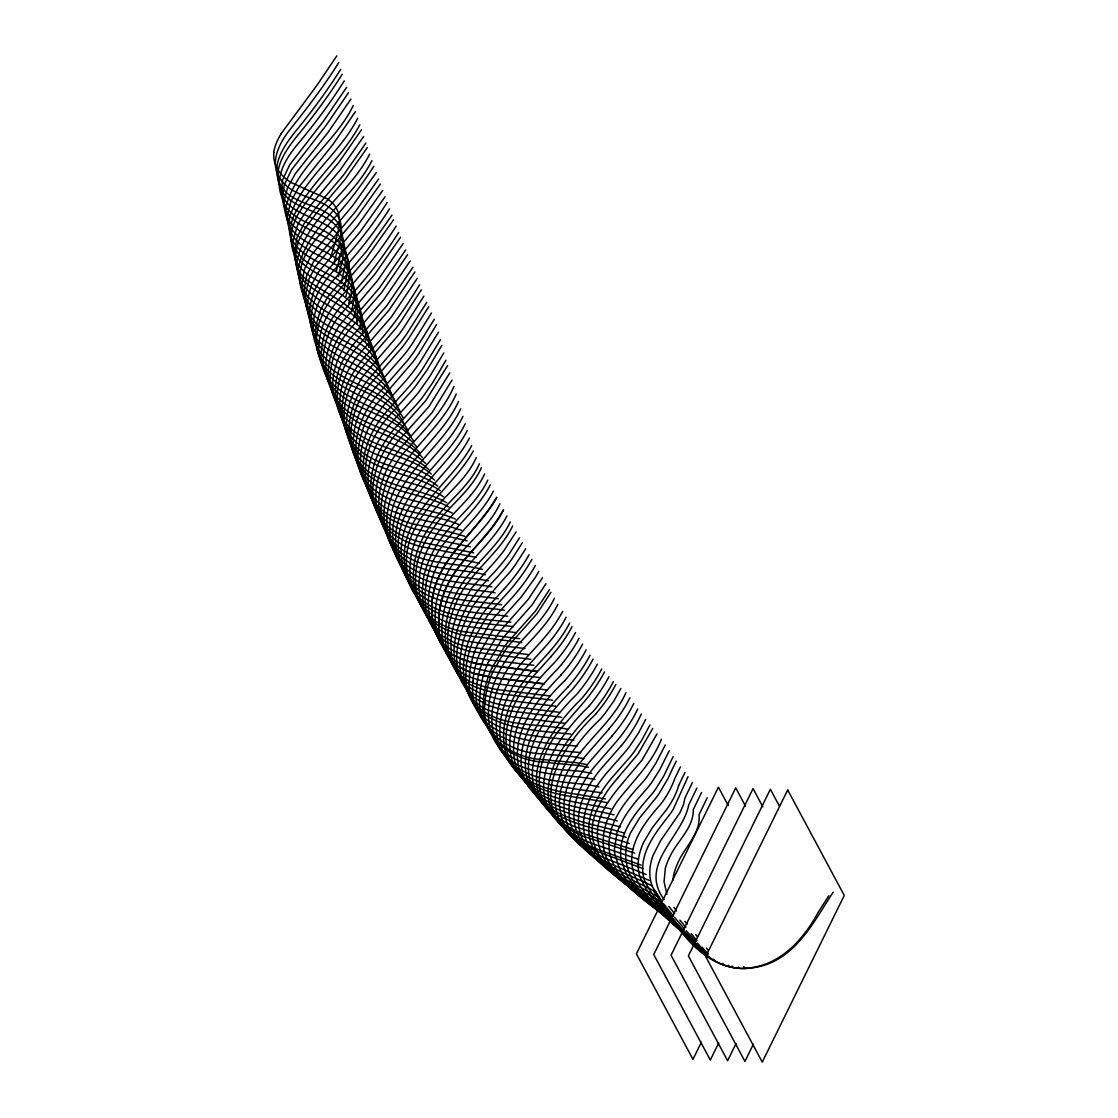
<?xml version="1.0" encoding="UTF-8"?>
<svg xmlns="http://www.w3.org/2000/svg" width="1118" height="1118" viewBox="0 0 1118 1118"><rect width="100%" height="100%" fill="white"/><g stroke="black" fill="none" stroke-linecap="round" stroke-linejoin="round"><path stroke-width="1.5" d="M438.703 624.319L439.108 613.041L441.736 600.268M365.544 341.046C366.452 326.791 362.414 311.656 350.94 302.363A175.372 113.854 -28.2 0 0 347.446 299.303C334.408 287.801 317.191 282.63 303.984 271.436A79.322 51.498 -28.2 0 1 293.084 240.887L297.388 225.682A68.925 44.748 -28.2 0 1 299.261 222.007L305.004 212.937A180.878 117.418 -28.2 0 1 310.804 205.125L340.431 169.684L363.616 136.508M343.911 247.036L342.681 258.719L338.321 276.677M302.028 284.559L304.166 269.913L311.251 255.128L352.366 206.005L376.235 172.661M294.467 252.291L297.039 237.351L304.166 223.446L315.625 208.13L343.771 174.688L365.879 143.076M431.911 608.178C431.618 561.46 476.142 534.474 496.769 497.594M342.611 240.691L341.269 252.039L336.266 271.422M304.026 290.526L306.57 275.88L313.306 262.031L355.021 212.071L378.569 179.048M466.276 669.696C459.302 729.397 530.421 729.691 570.697 734.093M469.7 675.733C462.572 735.462 533.677 735.602 573.925 740.13M438.787 616.661L438.759 626.206M362.456 334.729L362.651 322.403L361.002 312.202A77.016 49.989 -28.2 0 0 359.772 308.722L357.788 304.683A108.348 70.336 -28.2 0 0 349.696 294.537C336.56 281.233 317.764 276.118 303.509 264.365M473.18 680.862C465.172 741.01 536.598 741.835 577.154 746.167M476.841 687.318C468.833 747.313 540.134 748.305 580.591 752.624M480.265 693.356C473.739 729.984 509.864 753.532 542.635 753.756A193.344 125.523 -28.2 0 0 549.539 754.58L572.793 756.62L583.82 758.661M483.703 699.393C477.26 735.365 512.323 759.15 544.718 759.625A177.93 115.517 -28.2 0 0 552.753 760.631L576.036 762.644L587.062 764.684M485.198 702.048C478.895 737.405 512.924 761.456 545.011 762.099A175.26 113.784 -28.2 0 0 554.165 763.301L577.461 765.285L588.473 767.339M273.91 152.411C272.61 162.459 277.907 172.284 285.579 178.503A89.719 58.248 -28.2 0 0 291.463 182.667L327.35 198.892A74.179 48.158 -28.2 0 1 330.355 201.156C347.894 215.467 335.023 239.28 331.082 256.805M357.019 323.605L357.55 301.706A84.088 54.586 -28.2 0 0 350.423 284.112C335.302 264.519 305.619 262.856 292.804 240.985A69.749 45.279 -28.2 0 1 290.47 235.465A72.418 47.012 -28.2 0 1 290.345 215.089C304.152 177.622 339.788 153.655 357.69 118.201M360.108 329.922L360.681 317.819L359.619 307.688A89.552 58.136 -28.2 0 0 350.465 290.051C337.818 276.076 318.602 271.381 304.082 259.921A105.441 68.45 -28.2 0 1 301.259 257.475L293.265 246.882A68.212 44.287 -28.2 0 1 291.267 241.362A72.223 46.886 -28.2 0 1 292.623 219.058A68.184 44.273 -28.2 0 1 294.481 214.251C312.006 181.549 342.108 157.638 359.828 124.839M447.815 633.137L449.101 624.026A122.756 79.699 -28.2 0 1 450.414 618.561L452.734 611.266A153.306 99.53 -28.2 0 1 455.669 603.916C467.995 573.296 498.349 555.394 512.659 525.963M439.081 615.138C441.54 570.432 483.982 546.115 503.366 509.724M305.717 293.391L309.127 278.675L315.975 265.818L357.089 216.808L380.386 184.023M672.798 880.243L673.833 874.206A75.088 48.745 -28.2 0 1 677.187 864.563C683.559 847.751 701.126 834.056 698.974 814.854L707.205 797.805M309.798 307.101L313.361 292.455L320.628 278.731L360.499 231.398L385.067 196.782M298.702 266.336C309.49 223.796 352.477 199.214 371.931 160.629M308.037 297.542L311.573 284.643L318.616 271.828L357.816 225.347L382.733 190.409M354.085 317.023C359.451 297.318 353.903 273.533 334.45 263.946C319.804 254.736 300.966 249.677 291.602 233.969A70.266 45.614 -28.2 0 1 289.562 229.581A72.488 47.054 -28.2 0 1 287.829 213.105L291.127 200.988L298.716 187.279L333.094 144.236L355.454 111.646M316.254 324.36L320.614 309.714L327.7 296.983L366.494 251.229L391.985 215.145M351.499 310.427C357.774 290.484 352.519 266.154 332.661 256.274C316.995 245.597 294.034 240.552 287.242 220.707A70.182 45.559 -28.2 0 1 286.278 205.628C297.039 165.995 335.735 142.014 353.246 105.553M343.799 290.694L347.614 271.353L347.558 259.027M346.021 296.396L349.654 276.467L349.04 263.89A65.864 42.75 -28.2 0 0 347.838 259.795L345.937 255.701M341.06 283.692L345.141 265.05L345.741 253.031M348.76 303.411C355.077 284.838 352.715 261.151 334.464 250.334C318.532 237.631 292.623 234.57 285.369 213.133A69.246 44.958 -28.2 0 1 284.363 199.745L287.508 187.894L295.376 173.611L327.909 132.581L350.884 99.083M333.527 264.407C337.021 250.516 343.631 236.15 340.319 221.588A48.2 31.29 -28.2 0 0 339.285 218.695C330.131 200.779 307.31 199.549 291.798 189.794A81.321 52.798 -28.2 0 1 281.792 180.962C267.971 164.542 278.997 143.244 290.303 129.171C307.492 107.761 324.122 85.876 338.74 62.608M616.787 834.308L614.425 848.883A72.139 46.83 -28.2 0 0 614.844 854.306L618.645 866.394M442.449 598.731C451.854 562.158 487.378 542.579 503.519 509.99M456.256 393.941C437.082 439.025 376.724 469.225 384.718 524.999C391.146 575.574 450.82 574.261 488.636 580.801M458.492 401.446C438.885 445.747 380.05 475.849 387.485 530.994C393.494 581.933 453.978 580.577 491.864 586.824M460.7 408.825C440.646 452.469 382.412 482.934 390.489 537.828C396.652 588.627 457.346 586.503 495.05 592.736M462.936 416.315C442.742 459.037 386.143 488.999 393.312 542.915C398.399 594.636 460.225 593.043 498.279 598.759M465.186 423.82C444.698 466.164 388.309 495.819 396.387 549.86C402.187 601.191 463.537 599.024 501.507 604.796M467.198 430.556C446.403 472.173 391.09 501.786 399.028 555.255C404.744 606.753 466.346 604.6 504.414 610.204M469.434 438.06C448.472 478.714 394.836 507.879 401.865 560.342C406.645 612.594 469.267 611.071 507.642 616.228M471.684 445.565C450.386 485.394 397.868 514.546 404.856 566.365C409.467 618.827 472.397 617.262 510.884 622.251M473.305 451.015C451.63 490.355 399.419 519.982 407.162 571.661C412.542 623.718 474.843 621.538 513.232 626.639M352.324 395.199L361.17 378.862A82.047 53.273 -28.2 0 1 364.412 374.46L398.637 334.799A195.902 127.186 -28.2 0 0 403.822 327.658L423.918 296.158M331.319 340.165L337.007 329.237A80.3 52.127 -28.2 0 1 339.984 324.765L377.171 281.051L403.137 243.57M476.254 457.528C466.905 479.021 447.186 493.066 433.057 511.164A125.23 81.293 -28.2 0 0 425.315 521.827L417.238 536.388A114.455 74.305 -28.2 0 0 410.977 556.498L409.999 565.638A142.154 92.291 -28.2 0 0 412.011 586.056L416.427 597.319A107.468 69.763 -28.2 0 0 418.831 601.274M491.822 668.382L504.386 646.651A98.091 63.684 -28.2 0 1 508.089 641.886L535.466 611.043L549.413 589.661M493.317 671.038L505.881 649.306A98.636 64.033 -28.2 0 1 509.584 644.541L537.003 613.698L550.936 592.288M465.186 621.021C472.131 604.027 484.597 590.332 497.119 577.251A199.968 129.814 -28.2 0 0 511.709 559.363L522.302 542.817M474.633 637.805L487.155 616.06A94.485 61.336 -28.2 0 1 490.858 611.294L506.524 594.007A174.115 113.03 -28.2 0 0 531.889 559.391M478.015 643.828L490.55 622.097A95.114 61.742 -28.2 0 1 494.254 617.332L509.934 600.045A167.993 109.061 -28.2 0 0 535.452 565.387M481.411 649.865L493.96 628.134A95.827 62.203 -28.2 0 1 497.65 623.369L521.491 596.705L535.075 577.796A136.634 88.699 -28.2 0 0 538.778 571.34M485.044 656.322L497.594 634.577A96.497 62.65 -28.2 0 1 501.283 629.825L528.507 598.996L542.482 577.726M488.426 662.345L500.99 640.614A97.252 63.125 -28.2 0 1 504.693 635.849L531.986 605.02L545.947 583.694M479.44 463.732C470.021 485.086 450.582 499.229 436.439 517.201A121.387 78.805 -28.2 0 0 422.464 538.764L420.717 542.426A116.006 75.311 -28.2 0 0 414.401 562.536L413.353 573.464A143.481 93.157 -28.2 0 0 414.834 590.094C418.118 606.431 430.151 620.252 445.579 626.304A121.946 79.168 -28.2 0 0 462.684 631.6L519.688 638.699M481.439 467.659C472.439 487.965 454.355 501.842 440.52 518.654A118.885 77.17 -28.2 0 0 435.866 524.524M484.611 473.864C475.541 494.03 457.765 508.005 443.888 524.677A114.246 74.165 -28.2 0 0 436.705 534.111L430.011 544.955A119.892 77.841 -28.2 0 0 419.977 572.388L418.915 583.303A159.231 103.373 -28.2 0 0 418.943 588.893L419.935 598.144A126.558 82.159 -28.2 0 0 427.146 617.122L437.222 628.665L450.694 636.24A131.882 85.625 -28.2 0 0 467.254 641.313L484.318 643.661M661.395 739.291C651.878 763.496 632.732 781.244 617.22 801.368A91.466 59.38 -28.2 0 0 614.509 805.505A97.056 62.999 -28.2 0 0 605.062 854.362M665.294 744.951L655.721 763.524L647.084 776.758A97.713 63.433 -28.2 0 1 643.758 781.007C625.479 800.949 604.055 825.601 609.995 854.795C620.085 890.501 658.628 906.977 682.93 931.532M669.235 750.807L659.634 769.939L651.389 782.907A96.372 62.566 -28.2 0 1 648.174 787.086L636.058 801.201M673.176 756.648L663.561 776.367L655.693 789.042A96.092 62.384 -28.2 0 1 652.605 793.165C637.539 810.802 619.568 830.157 620.658 855.046A78.484 50.953 -28.2 0 0 621.384 860.469L625.801 872.585A202.735 131.617 -28.2 0 0 637.735 890.515L690.812 940.713M676.222 761.148L671.024 771.895A151.475 98.328 -28.2 0 1 668.187 778.17L659.005 793.766A96.651 62.748 -28.2 0 1 656 797.847L639.51 818.096L630.762 832.491A74.375 48.284 -28.2 0 0 628.623 837.634C611.867 887.189 671.666 915.223 696.654 946.834A231.091 118.061 -87.7 0 0 711.831 958.992C724.716 967.629 741.122 970.354 756.243 967.252A161.705 82.606 -87.7 0 0 759.667 966.511C796.505 957.763 814.1 920.994 833.19 892.192M678.5 785.87L684.887 772.636M688.031 776.661L673.329 809.166A91.201 59.212 -28.2 0 1 670.59 813.331C656.713 831.554 638.895 851.874 643.409 876.596A69.162 44.902 -28.2 0 0 644.681 880.956C659.271 909.647 685.432 930.008 705.528 954.59M692.489 782.376L684.971 797.959L683.503 804.653L679.926 812.744L660.5 840.834L653.108 855.256A75.102 48.759 -28.2 0 0 651.417 860.511A80.468 52.239 -28.2 0 0 652.688 887.161L662.415 902.24M696.835 788.12L688.716 804.96C682.707 836.613 638.154 864.48 664.078 899.487M701.503 792.578L693.328 809.516C693.607 828.69 676.166 841.658 669.123 858.331M645.687 719.461L638.616 732.807L629.881 745.958A123.078 79.895 -28.2 0 1 625.451 751.617L607.423 772.161A137.081 88.993 -28.2 0 0 599.905 781.706C587.914 798.545 578.439 820.864 586.531 841.295C600.771 874.863 637.861 888.614 665.769 908.165M680.429 766.92L674.699 778.771A105.511 68.491 -28.2 0 1 660.934 803.954C643.535 823.519 623.257 849.708 635.373 877.183C649.223 906.223 677.927 924.055 698.093 948.218M487.797 480.069C474.381 508.746 444.671 525.656 431.576 554.654A130.526 84.73 -28.2 0 0 426.908 565.652L424.644 572.961A111.814 72.586 -28.2 0 0 423.442 578.425L422.297 591.129L423.261 604.167A127.927 83.053 -28.2 0 0 427.314 617.388A136.438 88.574 -28.2 0 0 430.29 623.145L440.031 634.689L453.838 642.333A160.181 103.988 -28.2 0 0 458.604 644.08L464.655 645.924A125.803 81.67 -28.2 0 0 469.141 647.029L528.199 654.575M499.956 503.785C491.123 522.19 475.947 536.277 462.405 551.174A100.732 65.389 -28.2 0 0 457.5 557.141L449.212 569.495L442.91 581.933A153.376 99.572 -28.2 0 0 440.408 588.166C429.717 614.718 434.245 655.777 465.549 665.531A209.262 135.851 -28.2 0 0 472.201 667.698L487.895 671.247L540.539 677.662M620.867 688.478L613.824 701.056L605.048 713.368A190.339 123.567 -28.2 0 1 600.673 718.79C568.293 748.808 530.295 805.952 577.195 841.407A226.577 147.087 -28.2 0 0 604.908 858.093L646.176 874.555M625.94 692.699C612.804 722.13 585.021 741.038 569.258 768.667A102.395 66.479 -28.2 0 0 559.489 805.938L561.418 817.174A124.07 80.538 -28.2 0 0 569.341 833.874M649.949 724.911L641.62 740.451L633.99 751.953A112.219 72.852 -28.2 0 1 630.328 756.69L611.518 778.226A124.741 80.985 -28.2 0 0 604.125 787.771C592.093 804.708 583.205 827.376 592.819 847.444C607.815 879.307 642.738 893.45 669.347 913.49M490.271 484.905C473.235 518.389 435.74 539.1 427.342 577.671A110.389 71.664 -28.2 0 0 426.126 583.135L424.952 595.838L425.86 608.877A121.121 78.637 -28.2 0 0 427.146 614.579L429.843 622.083A145.047 94.164 -28.2 0 0 432.764 627.841L442.225 639.384L456.284 647.084A171.068 111.059 -28.2 0 0 461.119 648.817L467.17 650.648A131.03 85.066 -28.2 0 0 470.985 651.584L530.715 659.285M701.391 1042.2L692.964 1059.333L636.408 953.836L718.413 787.184L728.251 805.533M718.72 1042.898L710.293 1060.032L653.737 954.52L735.728 787.869L745.566 806.218M736.035 1043.583L727.608 1060.716L671.052 955.219L753.057 788.567L762.895 806.916M753.364 1044.282L744.937 1061.415L688.381 955.904L770.386 789.252L779.4 806.078M652.716 728.475L638.057 753.937L617.555 778.198M554.402 598.27C544.648 618.631 527.389 633.654 512.98 650.578A99.865 64.83 -28.2 0 0 509.277 655.344C493.835 676.558 483.759 704.298 490.592 730.543C496.811 756.495 524.957 765.131 548.253 768.108A162.376 105.413 -28.2 0 0 557.379 769.366L580.703 771.294L591.702 773.376M493.443 491.109C476.408 524.51 439.192 545.249 430.793 583.708A109.047 70.797 -28.2 0 0 429.564 589.172C427.411 602.127 427.705 615.934 433.099 628.106A157.82 102.451 -28.2 0 0 435.922 633.864C440.646 643.311 449.506 649.949 459.414 653.178A187.796 121.918 -28.2 0 0 464.333 654.896L470.412 656.685A135.124 87.721 -28.2 0 0 474.214 657.608L491.962 660.235M656.979 733.925L642.179 759.891L622.474 783.271M496.63 497.314C474.884 535.215 427.649 564.702 431.967 613.866M506.929 515.943C489.223 550.266 450.973 571.857 443.846 612.021C437.767 636.631 445.425 669.92 472.565 677.885A195.259 126.753 -28.2 0 0 478.839 679.968L487.672 682.287A138.325 89.803 -28.2 0 0 494.505 683.587L547.149 690.016M557.84 604.251C549.05 622.6 534.18 636.799 520.597 651.57A110.305 71.608 -28.2 0 0 515.622 657.51L512.575 661.563A130.904 84.982 -28.2 0 0 492.912 707.289M510.339 521.896C496.085 551.328 465.619 569.132 453.377 599.793A154.186 100.089 -28.2 0 0 450.442 607.13L448.108 614.425A119.416 77.519 -28.2 0 0 446.809 619.889C444.377 632.774 444.419 646.581 449.66 658.795A153.236 99.474 -28.2 0 0 452.413 664.553C457.038 674.056 465.926 680.708 475.849 683.867A184.638 119.864 -28.2 0 0 482.082 685.963L490.914 688.311A141.916 92.137 -28.2 0 0 497.734 689.624L550.377 696.053M453.964 386.521C442.379 412.444 422.269 432.442 403.5 453.083A114.399 74.263 -28.2 0 0 392.097 470.007L390.489 473.054A107.705 69.917 -28.2 0 0 386.87 481.173C381.923 494.463 379.114 509.249 382.859 523.224A146.542 95.128 -28.2 0 0 389.623 539.742L396.135 548.449A95.393 61.923 -28.2 0 0 400.258 552.292C424.449 571.186 457.22 567.678 485.436 574.764M516.069 531.916L503.952 550.629A194.909 126.544 -28.2 0 1 490.942 566.183L471.53 588.222L459.037 609.953A152.118 98.761 -28.2 0 0 456.102 617.29L454.299 622.782A129.241 83.906 -28.2 0 0 452.105 631.894A143.845 93.381 -28.2 0 0 450.82 644.653L451.448 655.777A118.522 76.946 -28.2 0 0 452.608 661.479L455.152 668.969A138.646 90.013 -28.2 0 0 457.947 674.727L467.24 686.27L481.397 693.957A169.335 109.941 -28.2 0 0 487.546 696.067L496.364 698.443A148.373 96.316 -28.2 0 0 503.17 699.77L555.814 706.227M519.465 537.856L508.969 554.346A196.181 127.354 -28.2 0 1 494.31 572.22C481.774 585.287 469.336 598.996 462.391 615.99A141.134 91.62 -28.2 0 0 453.992 652.605L454.719 661.814A125.314 81.348 -28.2 0 0 461.273 680.736M452.049 380.05L432.107 412.57L402.019 446.208A115.489 74.976 -28.2 0 0 390.755 462.251C377.884 483.563 373.37 512.184 387.108 534.236A108.907 70.7 -28.2 0 0 407.273 552.669C430.556 564.73 457.681 562.955 482.529 569.425M525.712 548.77L515.021 565.387A223.6 145.158 -28.2 0 1 510.241 571.661C488.846 595.768 464.18 620.7 460.7 654.449C456.563 677.829 468.456 704.843 492.521 711.621A154.899 100.564 -28.2 0 0 512.337 716.848L564.953 723.346M449.841 372.825L428.977 406.547L398.93 440.185A112.68 73.145 -28.2 0 0 383.865 463.523A109.131 70.853 -28.2 0 0 380.12 472.676C372.937 492.172 374.306 515.524 387.331 532.28C410.138 558.944 448.514 555.045 479.301 563.402M447.619 365.614L425.846 400.524L395.856 434.161A108.977 70.755 -28.2 0 0 389.218 442.98A112.163 72.81 -28.2 0 0 376.514 468.498L374.572 475.821A134.048 87.022 -28.2 0 0 373.58 481.299C370.002 503.016 379.309 527.542 399.503 537.968A137.151 89.035 -28.2 0 0 420.927 546.618L476.058 557.379M445.97 360.206L432.75 382.608L421.961 398.022A126.502 82.131 -28.2 0 1 417 404.003L393.55 429.661A106.685 69.26 -28.2 0 0 386.926 438.466L384.564 442.071A117.013 75.968 -28.2 0 0 371.176 491.417M443.804 352.911L429.815 376.431L418.831 391.999A137.43 89.216 -28.2 0 1 413.856 397.98L390.489 423.638A106.462 69.12 -28.2 0 0 386.367 428.893A107.635 69.875 -28.2 0 0 375.508 446.976A104.323 67.723 -28.2 0 0 371.903 456.13C362.525 481.844 370.198 515.747 397.016 527.57A148.107 96.148 -28.2 0 0 415.784 535.033L470.399 546.842M280.814 134.062L316.604 85.793L336.798 55.9M441.889 345.35L426.95 370.212L415.714 385.976A153.459 99.628 -28.2 0 1 410.753 391.957L387.457 417.615A105.218 68.31 -28.2 0 0 374.264 437.306C358.543 465.102 362.861 508.201 395.59 521.631A155.919 101.221 -28.2 0 0 412.849 528.395L467.17 540.819M818.502 911.785L828.815 895.714M818.18 912.33C803.982 938.673 781.175 964.401 749.731 967.853M440.45 339.69L422.38 369.233A174.115 113.03 -28.2 0 1 408.419 387.443L385.179 413.101A100.913 65.515 -28.2 0 0 378.527 421.919A103.471 67.164 -28.2 0 0 370.337 436.467A101.431 65.85 -28.2 0 0 366.872 445.621C356.852 473.333 367.78 509.389 398.078 518.738A162.445 105.455 -28.2 0 0 410.683 523.35L450.722 532.196L464.753 536.319M438.536 332.13L419.362 363.224A188.355 122.281 -28.2 0 1 405.289 381.42L382.146 407.078L371.106 423.135A104.924 68.114 -28.2 0 0 364.077 439.612C353.693 467.939 366.187 504.176 397.211 512.799M436.537 324.653L419.068 353.162A183.38 119.053 -28.2 0 1 413.436 361.268L377.856 402.578A89.929 58.388 -28.2 0 0 372.839 409.286A94.611 61.42 -28.2 0 0 363.951 425.818L359.703 439.863L357.956 453.111A111.562 72.432 -28.2 0 0 358.012 458.701L358.906 465.996A127.005 82.453 -28.2 0 0 365.865 484.401M434.301 319.245L415.169 350.018A189.431 122.98 -28.2 0 1 407.791 360.15L375.816 396.778A87.651 56.906 -28.2 0 0 372.462 401.166C359.605 419.082 352.072 442.574 357.788 464.473C369.136 507.013 422.632 504.721 455.515 519.115M431.492 313.012L412.109 343.981A191.835 124.545 -28.2 0 1 404.688 354.127L372.727 390.755A85.275 55.355 -28.2 0 0 369.415 395.157C356.74 413.143 349.403 436.705 355.524 458.492C367.584 500.179 420.2 497.286 452.287 513.092M428.697 306.779L409.048 337.943A193.204 125.426 -28.2 0 1 402.368 347.097L369.653 384.732A84.116 54.6 -28.2 0 0 366.369 389.134C353.749 407.162 346.762 430.849 353.246 452.51C365.935 493.415 417.839 489.768 449.045 507.069M426.713 302.377L406.882 333.695A193.763 125.789 -28.2 0 1 400.957 341.842L367.487 380.483A83.319 54.097 -28.2 0 0 364.216 384.885C351.639 402.955 344.931 426.713 351.625 448.29C365.111 488.286 416.148 484.695 446.767 502.82M421.29 289.841L400.845 321.621A199.423 129.464 -28.2 0 1 396.359 327.77L361.394 368.437A83.738 54.363 -28.2 0 0 358.179 372.853C345.588 390.965 339.662 415.183 347.656 436.369C362.721 474.214 411.55 470.161 440.296 490.774M340.752 69.246C326.638 91.564 310.888 112.792 294.09 133.154C283.385 146.947 271.073 165.073 279.556 183.072A73.732 47.864 -28.2 0 0 285.411 191.527A71.622 46.495 -28.2 0 0 290.261 195.692C305.745 206.397 328.245 207.445 338.936 224.564M342.262 74.221C328.217 96.386 312.607 117.516 295.795 137.64C285.09 151.433 272.499 169.181 280.255 187.405A73.397 47.655 -28.2 0 0 285.705 195.902A71.538 46.439 -28.2 0 0 290.247 200.108C305.396 211.288 327.071 212.909 338.656 228.98A71.161 46.201 -28.2 0 1 343.813 247.064M344.274 80.873C329.95 103.611 313.795 125.104 296.48 145.633C284.95 159.832 274.134 178.391 281.89 197.089A70.909 46.034 -28.2 0 0 286.557 207.599A68.072 44.189 -28.2 0 0 290.191 211.889C304.152 224.522 324.444 227.303 337.86 240.761M419.557 284.838C405.275 308.358 389.651 331.18 370.282 350.856C356.53 365.195 344.623 382.733 342.541 402.969C341.06 417.07 343.897 432.247 353.05 443.413C374.292 469.49 412.682 466.262 437.809 486.134M346.622 87.344L323.815 120.674L289.702 164.793L282.519 180.012L281.233 193.19A72.88 47.305 -28.2 0 0 286.096 201.757A71.286 46.285 -28.2 0 0 290.219 206.005C304.851 217.842 325.659 220.162 338.251 234.864M348.536 92.612L325.981 125.565L291.644 169.656L284.252 184.875L282.519 197.9A69.582 45.167 -28.2 0 0 285.998 210.729C297.304 229.553 322.18 231.3 337.552 245.555A87.581 56.864 -28.2 0 1 345.965 255.673M367.403 147.492L344.749 179.732L316.478 213.175L305.046 228.379L298.31 241.362L295.487 256.288A81.656 53.007 -28.2 0 0 303.998 281.345M369.667 154.06C350.423 192.757 306.849 217.409 297.136 260.41A83.389 54.139 -28.2 0 0 304.585 287.186C326.302 312.09 372.881 317.917 373.803 357.928M373.859 166.247C361.184 185.784 347.041 204.384 331.18 221.434C318.798 236.499 302.712 250.921 300.323 271.394C292.888 326.4 374.292 320.279 379.519 369.653M361.449 129.884L338.656 162.697L311.559 195.147M417.307 278.354L391.216 317.121L359.772 353.414A104.575 67.891 -28.2 0 0 356.307 357.788C342.052 376.081 334.799 401.655 343.533 423.932C358.319 461.79 407.441 456.927 434.567 480.097M414.932 271.912L389.078 310.063L359.786 343.841A120.311 78.106 -28.2 0 0 353.386 351.765C340.892 368.395 333.555 390.461 339.131 411.075C349.808 453.014 403.864 449.674 431.338 474.074M412.905 267.286L386.828 305.619L356.055 341.144A108.991 70.755 -28.2 0 0 351.15 347.321A87.05 56.515 -28.2 0 0 348.075 351.779C331.403 374.935 328.902 412.849 354.085 431.213M410.18 261.025L383.781 299.596L350.144 338.642A92.864 60.288 -28.2 0 0 348.131 341.297A84.702 54.992 -28.2 0 0 345.071 345.755L341.856 351.178A107.132 69.554 -28.2 0 0 344.582 416.721M405.694 249.929L379.351 288.067L344.945 328.105A91.159 59.17 -28.2 0 0 342.947 330.774A83.207 54.013 -28.2 0 0 339.928 335.246L337.762 338.866A104.212 67.653 -28.2 0 0 342.276 406.365M407.595 254.68L381.573 292.581L348.564 330.858A99.376 64.509 -28.2 0 0 345.155 335.288A85.234 55.341 -28.2 0 0 342.108 339.746C331.571 355.943 326.358 377.073 333.234 395.716C348.509 432.554 397.84 430.43 422.492 457.583M387.191 202.428C372.336 225.696 355.119 247.288 336.42 267.551C323.451 281.443 311.712 298.157 311.265 317.889C307.785 369.192 380.078 365.558 397.072 405.359M389.581 208.786C374.376 232.67 356.712 254.792 337.496 275.545C324.793 289.073 313.948 305.689 313.319 324.821C308.624 377.255 381.783 372.629 400.174 411.662M393.592 219.743L366.55 257.895L329.894 300.784L324.332 309.812L319.357 322.305A120.716 78.372 -28.2 0 0 317.778 328.566L316.506 337.79A96.204 62.454 -28.2 0 0 325.939 368.213C335.54 379.743 350.186 384.676 363.322 390.909A278.214 180.613 -28.2 0 1 368.94 393.69C382.999 400.803 397.533 409.677 404.52 424.435M396.163 226.088C381.154 249.635 364.189 271.842 345.015 292.147C332.214 305.689 321.09 322.026 319.315 341.074C311.307 396.443 387.764 392.348 407.958 430.472M398.665 232.46C383.991 255.449 367.696 277.39 348.914 297.178C335.749 311.042 324.024 327.546 321.872 347.069C312.677 402.732 388.868 400.593 411.186 436.495M400.579 237.212L374.991 274.022L337.021 318.742A77.687 50.436 -28.2 0 0 334.072 323.228C324.178 339.62 319.161 361.128 327.281 379.295C345.28 412.528 392.642 410.292 413.604 441.009M559.224 730.543L584.7 701.182A159.944 103.834 -28.2 0 0 604.447 671.946M596.132 713.731C564.464 743.372 526.396 799.328 571.214 835.272M589.004 706.241C558.511 735.392 520.275 788.987 561.837 825.657A177.259 115.07 -28.2 0 0 591.324 843.21L637.875 859.113M621.37 745.552L600.813 769.1A134.188 87.106 -28.2 0 0 595.684 775.64C583.68 792.131 573.897 813.778 580.647 834.238C593.602 869.86 632.83 884.045 662.261 902.701M609.17 728.852L585.916 755.461A133.894 86.924 -28.2 0 0 583.931 757.948C570.767 774.453 560.188 795.681 565.275 817.23C574.135 857.366 620.197 870.153 652.409 885.945M612.175 735.896L589.843 761.512A128.64 83.515 -28.2 0 0 587.886 764.013L582.827 771.071A116.048 75.339 -28.2 0 0 578.383 778.31C568.587 794.087 565.638 814.477 573.492 831.652C588.487 864.382 626.359 875.925 655.721 891.801A417.307 213.189 -87.7 0 0 676.809 923.831A445.914 227.806 -87.7 0 0 683.936 932.747L693.803 943.941M568.196 686.773C545.514 710.265 519.716 740.409 526.41 775.529C536.43 818.697 588.879 821.87 623.732 832.924M564.674 680.862C533.747 709.413 497.091 767.102 542.16 800.544M561.25 674.825C537.353 699.351 510.702 731.396 518.864 768.024C531.19 809.879 582.632 811.165 617.248 820.919M550.936 656.685L531.05 678.696A117.502 76.276 -28.2 0 0 529.583 680.485C511.862 702.314 499.201 733.394 510.046 761.162C526.899 797.735 574.4 794.744 607.521 802.85M548.7 652.744L530.295 672.994A126.851 82.355 -28.2 0 0 527.305 676.544C511.429 696.346 499.662 722.689 504.777 748.529C509.151 777.639 540.819 788.456 566.127 792.592A201.995 131.141 -28.2 0 0 571.787 793.5L605.411 798.923M541.853 640.684L521.827 662.681A111.73 72.53 -28.2 0 0 520.359 664.455A103.541 67.22 -28.2 0 0 516.963 668.871C503.324 687.877 493.345 711.719 497.049 735.518C499.606 763.776 528.646 777.122 553.592 780.49A173.723 112.778 -28.2 0 0 564.883 782.32L588.012 784.668L598.941 786.876M503.869 589.298L488.203 606.585A95.03 61.7 -28.2 0 0 484.485 611.35C467.478 635.094 455.305 668.941 469.951 696.78C490.481 729.816 535.62 722.13 568.182 729.383M747.243 968.132L746.405 968.23M747.649 968.09L749.312 967.895M745.985 968.272L743.917 968.467A105.749 54.027 -87.7 0 1 740.2 968.467L735.658 967.95M485.687 643.786L524.957 648.538M493.331 660.361L533.943 665.322M734.009 967.727L734.833 967.839M733.59 967.657C694.963 960.558 673.651 922.029 654.072 891.745M537.171 671.345L477.442 663.645A142.503 92.514 -28.2 0 1 473.641 662.722L467.548 660.962A204.818 132.972 -28.2 0 1 462.559 659.271L451.392 654.072M537.311 671.625L477.596 663.91A141.343 91.76 -28.2 0 1 473.78 663.002L467.687 661.241A207.137 134.467 -28.2 0 1 462.698 659.55L451.532 654.351L444.419 647.937M543.767 683.699L493.387 677.62L475.457 673.693A206.816 134.272 -28.2 0 1 469.127 671.625L459.568 667.432L452.538 662.066M543.921 683.978L493.527 677.885L475.597 673.972A206.271 133.908 -28.2 0 1 469.281 671.89L456.41 665.573L448.08 656.378M521.729 642.515L464.04 635.262A125.244 81.307 -28.2 0 1 447.577 630.133C437.236 626.052 428.082 618.701 422.66 608.905A124.489 80.817 -28.2 0 1 416.623 592.093M552.585 700.189L499.942 693.747A144.39 93.73 -28.2 0 1 493.136 692.419L484.304 690.072A178.195 115.685 -28.2 0 1 478.113 687.975C468.218 684.747 459.358 678.123 454.663 668.69A146.793 95.296 -28.2 0 1 451.896 662.932L448.486 651.542L447.521 638.63A156.45 101.57 -28.2 0 1 447.815 633.137M516.46 632.662L459.456 625.563A115.154 74.766 -28.2 0 1 418.691 601.358M559.028 712.264L506.412 705.807A156.758 101.766 -28.2 0 1 484.695 699.938L470.72 692.308L461.245 680.764M561.725 717.309L509.095 710.838A155.346 100.858 -28.2 0 1 487.42 704.941L473.613 697.339L463.984 685.795A122.98 79.839 -28.2 0 1 457.192 665.028L457.024 663.198M594.944 779.4C571.899 775.081 547.89 775.892 525.46 768.052A88.406 57.395 -28.2 0 1 519.479 765.69L515.747 763.776A97.182 63.097 -28.2 0 1 498.195 746.433L493.625 734.428A140.016 90.893 -28.2 0 1 492.786 707.317M602.169 792.9L568.335 787.91A184.051 119.486 -28.2 0 1 559.293 786.429C533.817 782.74 503.435 769.757 500.557 740.661C496.741 715.282 508.452 689.988 523.839 670.507A114.092 74.067 -28.2 0 1 525.306 668.718L545.277 646.707A133.07 86.379 -28.2 0 0 566.141 617.206M610.763 808.859C575.477 800.628 520.275 800.572 510.87 755.852C504.274 719.098 530.17 687.221 554.374 662.722A141.637 91.956 -28.2 0 0 575.518 632.509M613.992 814.882C578.831 805.952 524.845 804.974 514.643 761.009C507.963 724.548 533.957 693.16 557.798 668.76A145.27 94.317 -28.2 0 0 579.054 638.28M473.641 552.865L418.733 541.657A141.399 91.788 -28.2 0 1 398.441 533.51C382.342 525.74 372.643 508.872 371.064 491.459M620.49 826.929L574.149 815.106L558.036 809.474M626.164 837.424C591.422 826.118 539.393 822.107 529.513 779.134C522.735 743.917 549.008 713.941 571.564 690.323A160.126 103.946 -28.2 0 0 593.057 659.145M629.406 843.433L575.421 826.887A154.647 100.396 -28.2 0 1 547.918 809.684C510.954 773.167 547.792 722.368 576.664 694.404A161.383 104.771 -28.2 0 0 597.347 664.106M632.648 849.442L581.122 832.966M634.633 853.104L584.588 836.683M641.103 865.122L596.215 848.855M642.948 868.546L599.597 852.307A199.172 129.311 -28.2 0 1 571.27 835.23M461.51 530.295L447.619 525.921L407.846 516.558A173.038 112.331 -28.2 0 1 397.211 512.799M458.31 524.272C428.082 511.471 386.227 514.657 365.893 484.387M649.432 880.551L606.152 861.992M659.103 897.544C628.679 879.782 587.355 865.765 575.756 828.592C569.677 807.895 579.431 786.429 591.827 770.064A125.943 81.754 -28.2 0 1 593.756 767.563L615.179 742.925A149.365 96.959 -28.2 0 0 637.749 708.994M443.525 496.797C420.34 481.201 389.833 482.082 367.151 465.284M671.722 916.886C637.945 892.08 571.005 859.323 598.633 806.176A112.079 72.768 -28.2 0 1 602.462 798.839L606.92 791.74A138.115 89.664 -28.2 0 1 617.611 778.226M318.42 319.231C333.15 330.9 352.114 335.889 366.229 348.453M449.925 653.247L442.91 646.036M675.426 921.959C636.463 892.863 568.028 855.144 611.141 797.819A133.056 86.379 -28.2 0 1 622.544 783.299M340.752 400.621C363.923 419.655 397.239 423.135 416.832 447.032M567.818 831.792C524.286 795.681 562.13 740.731 593.323 711.3A156.744 101.752 -28.2 0 0 613.335 681.687M679.199 926.892C652.8 905.3 619.204 886.895 604.992 854.404M428.949 469.63C410.516 452.636 384.438 449.352 363.168 437.25A141.679 91.969 -28.2 0 1 354.071 431.227M686.843 936.185L643.018 897.628L628.931 883.29M556.457 819.536L545.808 807.238M342.01 406.561C364.803 427.286 399.252 429.661 420.075 453.069M425.72 463.607C402.815 441.191 366.271 440.562 344.246 416.944M303.719 277.334C327.798 297.388 371.134 308.344 368.633 347.363M708.477 954.115L705.137 950.663A176.183 114.371 -28.2 0 1 702.677 947.896L702.104 947.212M319.077 341.591C341.717 364.035 380.553 368.157 394.333 399.769M304.068 281.303C327.169 303.313 371.763 312.229 370.715 351.611M713.396 959.216L714.849 960.837M695.941 941.524L686.2 930.749M684.495 928.848L674.461 917.347M697.408 943.159L707.387 954.604M702.397 952.061C682.008 926.752 652.716 907.369 639.887 876.582A81.558 52.951 -28.2 0 1 641.299 848.017A78.246 50.799 -28.2 0 1 643.744 842.134L651.501 829.067A122.659 79.63 -28.2 0 1 654.282 825.224L666.132 810.047A88.015 57.13 -28.2 0 0 678.584 785.856M685.837 927.241L679.87 920.128M722.619 963.395L724.143 965.197M691.231 933.6L697.031 940.797M687.165 924.167L684.817 921.344M673.651 916.383L663.882 904.155M708.756 956.239L710.112 957.888M706.38 948.008L708.155 950.202M674.573 913.658L668.844 906.363M695.689 934.62L697.478 936.87M451.085 660.542L445.677 652.213M728.335 965.295L729.523 966.846M569.369 833.86L578.202 843.601L590.556 853.034A297.053 192.841 -28.2 0 0 606.166 861.978M676.6 911.03L673.972 907.369M322.25 359.786C343.771 386.339 385.235 387.08 403.263 417.95M305.116 293.084C325.17 321.048 373.999 323.759 376.892 364.244M743.694 966.846L744.909 968.579L743.763 966.958M443.049 646.316L440.254 641.998M731.997 966.022L733.017 967.559M738.146 967.014L738.9 968.216M441.666 644.317L439.081 639.873M446.99 654.603L444.615 650.061M437.99 637.721L439.22 640.153M437.138 635.932L438.13 638.001M443.776 648.258L444.754 650.327M436.341 634.116L437.292 636.198M442.994 646.442L443.93 648.538M435.601 632.285L436.495 634.395M442.267 644.611L443.147 646.721M434.916 630.426L435.754 632.55M666.915 894.316L664.05 881.697L665.392 867.973A71.818 46.621 -28.2 0 1 669.151 858.331M441.61 642.752L442.421 644.89M391.23 393.466C379.547 361.617 341.409 356.558 318.686 335.679A97.769 63.474 -28.2 0 1 308.386 297.472M435.07 630.692L432.526 620.951M441.75 643.032L439.975 637.036M388.128 387.177C378.122 355.217 341.311 348.9 318.309 329.768A99.069 64.313 -28.2 0 1 306.025 293.321M385.71 382.258C377.171 350.144 341.2 342.988 318.015 325.156A100.299 65.11 -28.2 0 1 304.292 290.456M434.455 628.819L432.261 619.134M441.149 641.145L439.57 635.066M416.595 592.107L415.561 582.869A154.494 100.299 -28.2 0 1 415.505 577.265L416.567 566.351A118.606 77.002 -28.2 0 1 435.964 524.552M439.262 633.291L439.709 635.345M439.416 633.557L438.829 629.644M432.414 619.414L431.911 615.459M439.164 631.754L438.689 627.799M432.219 617.583L431.744 609.813M438.605 625.926L438.843 628.064M339.117 224.48A69.498 45.125 -28.2 0 1 342.471 240.719M273.7 152.439A64.439 41.827 -28.2 0 1 280.967 134.09M337.734 240.859A77.03 50.017 -28.2 0 1 347.712 258.971M338.223 234.892A73.481 47.711 -28.2 0 1 345.769 253.031M303.607 277.404A80.734 52.406 -28.2 0 1 294.705 252.235M303.663 264.253A80.622 52.336 -28.2 0 1 291.602 245.96M291.91 245.834A72.335 46.956 -28.2 0 1 294.677 221.63A69.106 44.86 -28.2 0 1 295.907 218.779M295.557 218.751A127.634 82.858 -28.2 0 1 311.838 195.245M305.186 293.042A85.988 55.83 -28.2 0 1 298.548 266.377M382.566 375.983A131.77 85.541 -28.2 0 0 372.727 355.356L370.226 352.422A113.743 73.844 -28.2 0 0 366.229 348.453M318.392 319.245A99.712 64.732 -28.2 0 1 301.874 284.601M318.77 341.787A96.414 62.594 -28.2 0 1 310.161 307.031M321.858 360.01A99.348 64.495 -28.2 0 1 316.632 324.29M340.585 400.747A103.82 67.401 -28.2 0 1 331.613 340.165M366.886 465.493A116.538 75.661 -28.2 0 1 352.659 395.199M529.107 554.724A180.096 116.915 -28.2 0 1 503.897 589.312M456.927 663.226A140.561 91.257 -28.2 0 1 465.284 621.021M472.928 680.932A136.103 88.35 -28.2 0 1 481.257 649.865M469.434 675.789A137.654 89.37 -28.2 0 1 477.805 643.828M465.996 669.766A137.248 89.091 -28.2 0 1 474.451 637.791M483.507 699.435A136.41 88.56 -28.2 0 1 491.627 668.382M480.055 693.398A136.019 88.294 -28.2 0 1 488.245 662.345M476.603 687.374A136.033 88.308 -28.2 0 1 484.863 656.308M485.044 702.076A136.48 88.602 -28.2 0 1 493.136 671.038M569.677 622.978A136.172 88.406 -28.2 0 1 548.603 652.702M562.62 611.434A129.954 84.367 -28.2 0 1 541.727 640.628M571.983 626.737A138.297 89.775 -28.2 0 1 550.853 656.657M590.024 655.26A157.931 102.521 -28.2 0 1 568.168 686.759M558.064 809.446A149.365 96.973 -28.2 0 1 542.132 800.572M586.167 649.837A152.942 99.292 -28.2 0 1 564.632 680.848M582.618 644.066A148.987 96.721 -28.2 0 1 561.18 674.797M581.053 833.036A166.261 107.943 -28.2 0 1 553.298 815.749C513.707 779.344 552.544 726.938 581.765 698.484A160.978 104.505 -28.2 0 0 601.75 668.969M596.173 848.897A189.361 122.938 -28.2 0 1 567.888 831.736M608.877 676.809A158.616 102.968 -28.2 0 1 588.948 706.227M584.504 836.781A174.17 113.072 -28.2 0 1 556.568 819.452M546.059 807.098A112.415 72.977 -28.2 0 1 558.888 730.459M615.836 684.454A154.2 100.103 -28.2 0 1 596.02 713.703M633.822 703.376A146.514 95.114 -28.2 0 1 612.091 735.868M629.909 697.772A144.222 93.619 -28.2 0 1 609.03 728.81M641.313 714.011A148.61 96.483 -28.2 0 1 621.482 745.58M628.875 883.318A180.767 117.348 -28.2 0 1 618.687 866.38M616.465 834.321A105.469 68.477 -28.2 0 1 636.198 801.243M787.701 789.951L705.696 956.589L762.252 1062.1L844.258 895.448L787.701 789.951"/></g></svg>
